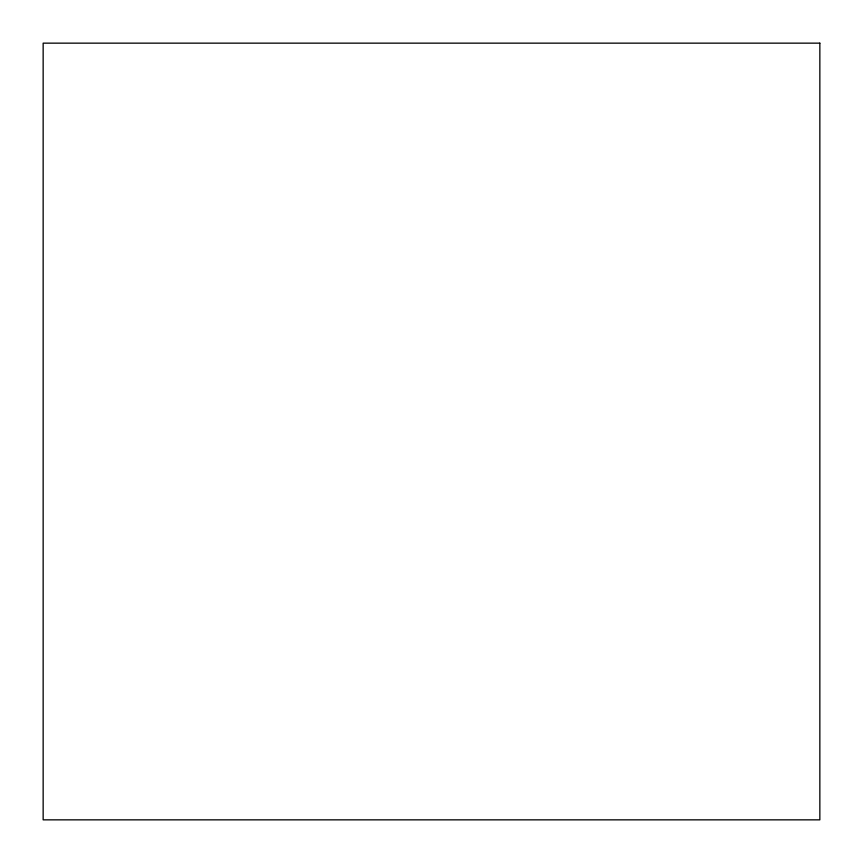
<?xml version="1.0" encoding="UTF-8"?>
<svg xmlns="http://www.w3.org/2000/svg" width="863" height="863" viewBox="0 0 863 863"><rect width="100%" height="100%" fill="white"/><g stroke="black" fill="none" stroke-linecap="round" stroke-linejoin="round"><path stroke-width="1.29" d="M819.85 43.15L43.15 43.15L43.15 819.85L819.85 819.85L819.85 43.15"/></g></svg>
